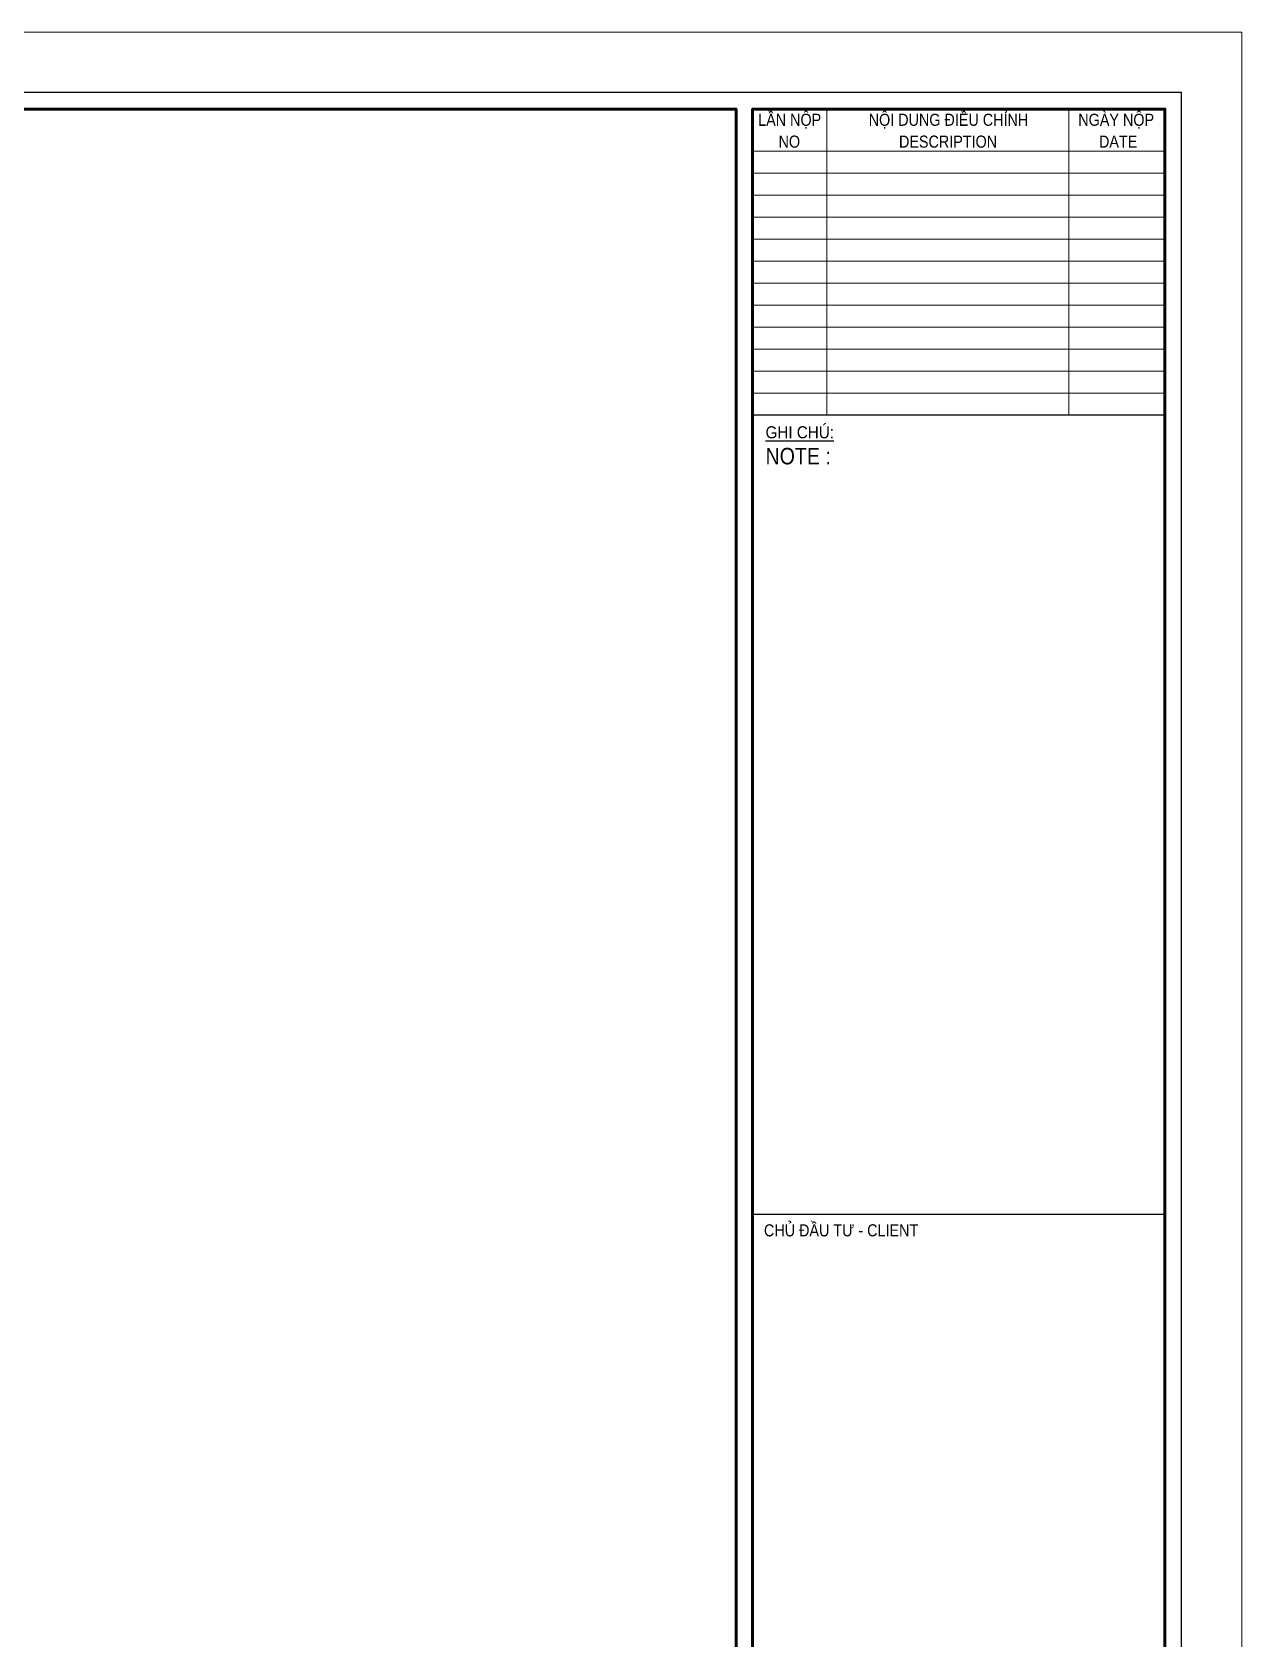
# Model space of a CAD drawing. Header units: millimetres. Extents: x 4465111 to 4895522, y 2166116 to 2541221.
# Drawn here: x 4558228 to 4591227, y 2211375 to 2255192 of the extents above; entities that cross this region are included whole.
import ezdxf

# ---------------------------------------------------------------- set-up
doc = ezdxf.new("R2010")
doc.units = ezdxf.units.MM
doc.header["$LTSCALE"] = 50
doc.header["$MEASUREMENT"] = 0
doc.layers.get('DEFPOINTS').update_dxf_attribs({"lineweight": 9})
doc.layers.add('CDC -TEXT KHUNG', color=7, linetype='Continuous', lineweight=15)
doc.layers.add('CDC-KHUNGTEN', color=7, linetype='Continuous')
doc.layers.add('CDC.06.TEXT', color=2, linetype='Continuous')
doc.styles.add('Arial', font='arial.ttf', dxfattribs={"width": 0.9, "height": 220})
doc.styles.add('Arial_4', font='arial.ttf', dxfattribs={"width": 0.75, "height": 3})
doc.styles.add('KT CDC', font='arial.ttf', dxfattribs={"width": 0.85, "height": 200})

# ---------------------------------------------------------------- blocks, each defined once
blk = doc.blocks.new('CDTA1')
at = {"layer": 'CDC-KHUNGTEN', "color": 6, "lineweight": 25}
blk.add_line((0, 90), (-75, 90), dxfattribs=at)
at = {"layer": 'CDC-KHUNGTEN', "color": 6, "style": 'KT CDC', "width": 0.85}
blk.add_text('CHỦ ĐẦU TƯ - CLIENT', height=2.2, dxfattribs=at).set_placement((-72.93, 86))
blk = doc.blocks.new('KHUNG TEN')
at = {"layer": 'CDC-KHUNGTEN', "color": 8, "lineweight": 9}
for p, q in [((76550, 58000), (76550, 52433)), ((80950, 58000), (80950, 52433)), ((82700, 57233), (75200, 57233)), ((82700, 56833), (75200, 56833)), ((82700, 56433), (75200, 56433)), ((82700, 56033), (75200, 56033)), ((82700, 55633), (75200, 55633)), ((82700, 55233), (75200, 55233)), ((82700, 54833), (75200, 54833)), ((82700, 54433), (75200, 54433)), ((82700, 54033), (75200, 54033)), ((82700, 53633), (75200, 53633)), ((82700, 53233), (75200, 53233)), ((82700, 52833), (75200, 52833))]:
    blk.add_line(p, q, dxfattribs=at)
at = {"layer": 'CDC-KHUNGTEN', "color": 6, "lineweight": 25}
blk.add_line((82700, 52433), (75200, 52433), dxfattribs=at)
at = {"layer": 'CDC-KHUNGTEN', "color": 8}
blk.add_lwpolyline([(75096, 1100), (83000, 1100), (83000, 58300), (3000, 58300), (3000, 1100), (75096, 1100)], dxfattribs=at)
at = {"layer": 'CDC-KHUNGTEN', "color": 255, "lineweight": 60}
blk.add_lwpolyline([(74900, 1400), (74900, 58000), (3300, 58000), (3300, 1400), (74900, 1400)], close=True, dxfattribs=at)
blk.add_lwpolyline([(75200, 1400), (82700, 1400), (82700, 58000), (75200, 58000), (75200, 1400)], dxfattribs=at)
at = {"layer": 'DEFPOINTS', "color": 1, "ltscale": 0.2}
blk.add_lwpolyline([(0, 0), (0, 59400), (84100, 59400), (84100, 0), (0, 0)], close=True, dxfattribs=at)
at = {"layer": 'CDC-KHUNGTEN', "xscale": 100, "yscale": 100, "zscale": 100}
blk.add_blockref('CDTA1', (82700, 28900), dxfattribs=at)
at = {"layer": 'CDC -TEXT KHUNG', "color": 7, "style": 'KT CDC', "width": 0.85}
for s, p in [('NO', (75672, 57299)), ('DESCRIPTION', (77863, 57299)), ('DATE', (81501, 57299))]:
    blk.add_text(s, height=220, dxfattribs=at).set_placement(p)
at = {"layer": 'CDC -TEXT KHUNG', "char_height": 220, "attachment_point": 2, "line_spacing_factor": 0.941778, "style": 'KT CDC'}
for s, insert, width in [('LẦN NỘP', (75875, 57916), 1464.22), ('NỘI DUNG ĐIỀU CHỈNH', (78763, 57916), 3699.71), ('NGÀY NỘP', (81814, 57916), 1755.59)]:
    blk.add_mtext(s, dxfattribs=dict(at, insert=insert, width=width))
at = {"layer": 'CDC-KHUNGTEN', "color": 7, "style": 'Arial_4', "width": 0.85}
blk.add_text('NOTE :', height=300, dxfattribs=at).set_placement((75436, 51540))
at = {"layer": 'CDC-KHUNGTEN', "color": 6, "insert": (75436, 52233), "char_height": 220, "width": 1881.96, "attachment_point": 1, "style": 'Arial'}
blk.add_mtext('{\\LGHI CHÚ:}', dxfattribs=at)

msp = doc.modelspace()

# ---------------------------------------------------------------- block references
at = {"layer": 'CDC.06.TEXT', "xscale": 1.499598482473018, "yscale": 1.499598482473018, "zscale": 1.499598482473018}
msp.add_blockref('KHUNG TEN', (4465110.9, 2166116.3, 0), dxfattribs=at)

doc.saveas('drawing.dxf')
